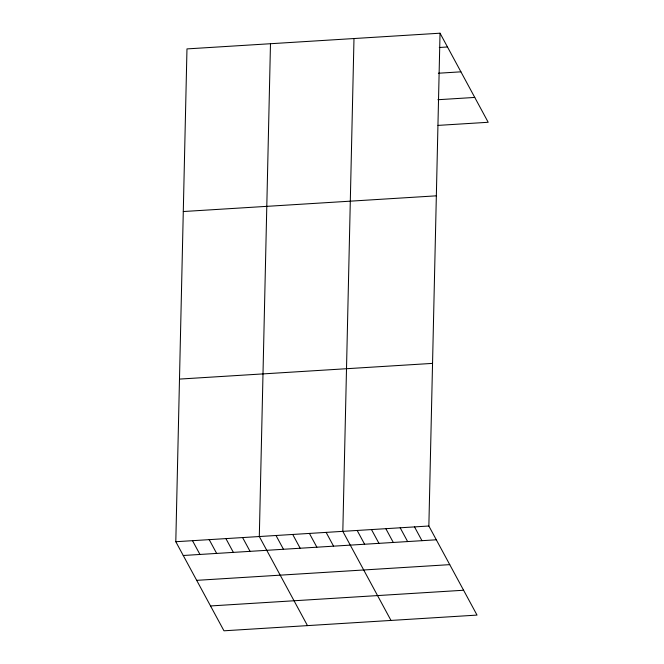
<?xml version="1.0" encoding="UTF-8"?>
<svg xmlns="http://www.w3.org/2000/svg" width="664" height="664" viewBox="0 0 664 664"><rect width="100%" height="100%" fill="white"/><g stroke="black" fill="none" stroke-linecap="round" stroke-linejoin="round"><path stroke-width="1" d="M440.033 33.2L428.861 526.012L477.026 615.096L223.967 630.8L175.802 541.716L186.974 48.904L440.033 33.2L488.198 122.284L438.008 125.396M270.48 43.724L259.309 536.537L307.482 625.621M353.987 38.537L342.823 531.349L390.988 620.433M439.286 47.493L447.478 46.978M438.381 73.231L460.916 71.828M437.883 99.725L474.76 97.434M183.289 211.534L436.348 195.83M179.487 379.086L432.546 363.382M175.802 541.716L428.861 526.012M183.256 555.494L436.314 539.79M196.693 580.344L449.752 564.641M210.529 605.95L463.588 590.246M414.519 526.901L421.972 540.679M400.184 527.789L407.63 541.575M385.842 528.685L393.296 542.463M371.5 529.573L378.953 543.351M357.166 530.461L364.611 544.239M326.124 532.387L333.569 546.165M309.416 533.424L316.869 547.202M292.716 534.462L300.169 548.24M276.017 535.499L283.462 549.277M242.609 537.574L250.062 551.352M225.909 538.604L233.363 552.39M209.21 539.641L216.655 553.427M192.502 540.679L199.955 554.465"/></g></svg>
